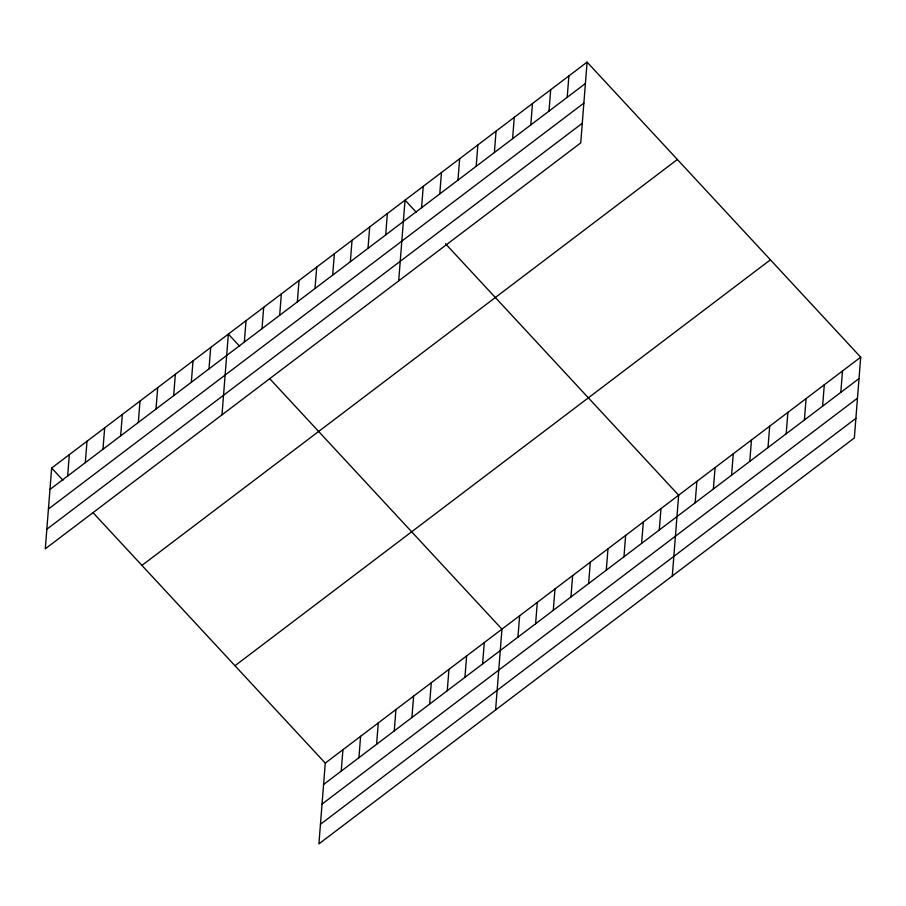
<?xml version="1.0" encoding="UTF-8"?>
<svg xmlns="http://www.w3.org/2000/svg" width="906" height="906" viewBox="0 0 906 906"><rect width="100%" height="100%" fill="white"/><g stroke="black" fill="none" stroke-linecap="round" stroke-linejoin="round"><path stroke-width="1.36" d="M51.653 468.04L45.3 548.81L580.735 142.888L587.088 62.129L51.653 468.04L62.944 480.214M67.644 476.035L69.32 454.642M85.311 462.638L86.999 441.256M102.978 449.251L104.666 427.859M120.645 435.854L122.333 414.461M138.324 422.456L140 401.064M155.991 409.059L157.678 387.666M173.658 395.662L175.345 374.28M191.325 382.275L193.012 360.882M209.003 368.878L210.679 347.485M221.993 414.857L228.346 334.088L239.637 346.262M244.337 342.083L246.024 320.69M262.004 328.685L263.691 307.304M279.671 315.299L281.358 293.906M297.349 301.902L299.025 280.509M315.016 288.504L316.692 267.111M332.683 275.107L334.371 253.714M350.35 261.709L352.038 240.328M93.035 512.671L325.265 763.112L318.912 843.871L854.347 437.96L860.7 357.19L587.088 62.129M368.017 248.323L369.705 226.93M341.245 771.108L342.932 749.715M385.696 234.926L387.372 213.533M358.923 757.71L360.599 736.318M398.685 280.905L405.039 200.135L416.33 212.31M376.59 744.313L378.278 722.92M421.562 207.723L423.249 186.342M394.257 730.916L395.945 709.523M439.772 193.929L441.449 172.536M411.924 717.518L413.612 696.136M457.972 180.124L459.659 158.731M429.603 704.132L431.279 682.739M476.182 166.319L477.858 144.937M447.27 690.734L448.946 669.341M494.382 152.525L496.069 131.132M464.937 677.337L466.624 655.944M512.592 138.72L514.268 117.327M482.604 663.939L484.291 642.547M530.791 124.915L532.479 103.533M495.605 709.919L501.958 629.16L269.739 378.719M549.002 111.121L550.678 89.728M517.949 637.156L519.625 615.763M567.201 97.316L568.889 75.923M535.616 623.758L537.292 602.365M553.283 610.361L554.97 588.968M570.95 596.963L572.637 575.57M588.617 583.566L590.304 562.184M606.295 570.18L607.971 548.787M623.962 556.782L625.638 535.389M641.629 543.385L643.317 521.992M659.296 529.987L660.984 508.594M672.297 575.967L678.651 495.208L445.492 243.748M695.174 502.796L696.861 481.403M713.373 488.991L715.061 467.598M731.584 475.186L733.271 453.804M749.783 461.392L751.47 439.999M767.994 447.587L769.681 426.194M786.193 433.781L787.88 412.4M804.403 419.988L806.091 398.595M822.603 406.182L824.29 384.801M840.813 392.389L842.501 370.996M49.977 489.433L585.412 83.511M48.426 509.025L583.872 103.114M46.84 529.217L582.275 123.295M141.948 565.412L677.382 159.501M234.971 665.74L770.406 259.818M325.265 763.112L860.7 357.19M323.578 784.494L859.013 378.583M322.038 804.086L857.472 398.176M320.452 824.279L855.887 418.368"/></g></svg>
